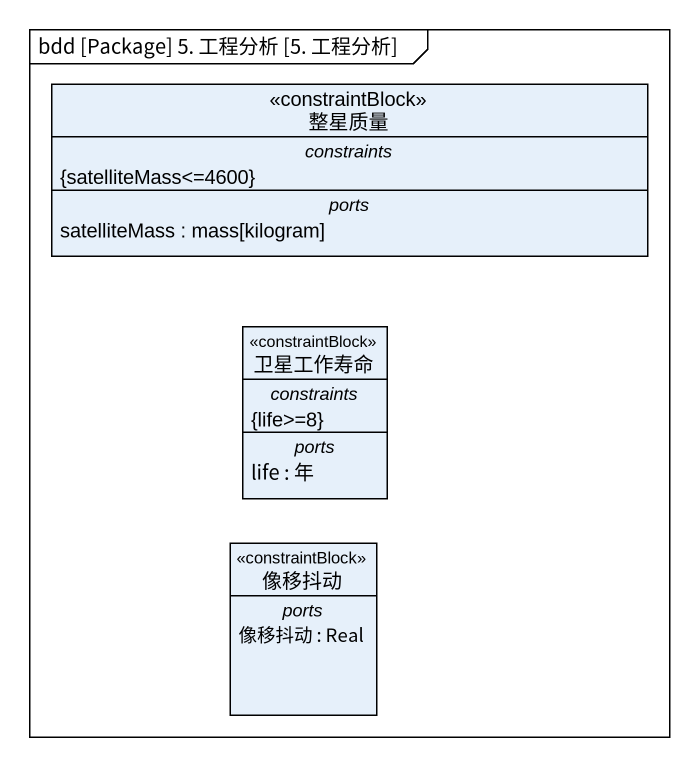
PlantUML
@startuml
mainframe bdd [Package] 5. 工程分析 [5. 工程分析]
hide circle
hide empty members
class 整星质量 <<constraintBlock>> {
  -- constraints --
  {satelliteMass<=4600}
  -- ports --
  satelliteMass : mass[kilogram]
}
class 卫星工作寿命 <<constraintBlock>> {
  -- constraints --
  {life>=8}
  -- ports --
  life : 年
}
class 像移抖动 <<constraintBlock>> {
  -- ports --
  像移抖动 : Real
}
@enduml
